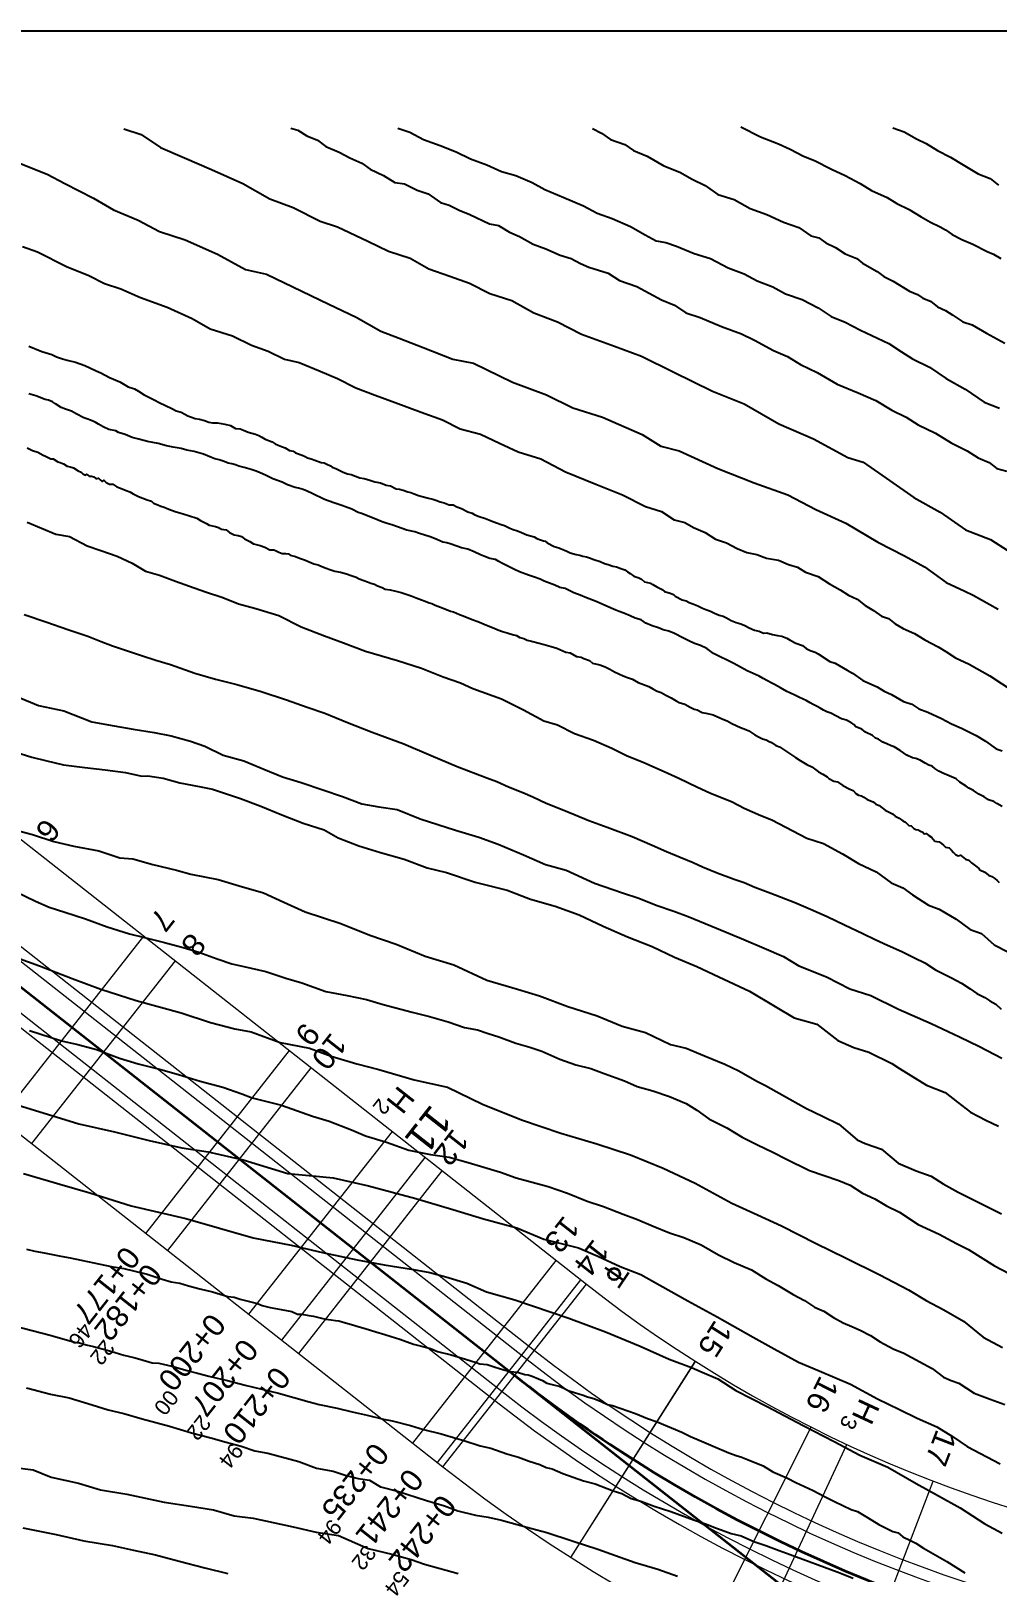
# Model space of a CAD drawing. Header units: millimetres. Extents: x 19067981 to 38137102, y 2652003 to 2652615.
# Drawn here: x 19068737.44 to 19068745.76, y 2652297.59 to 2652310.86 of the extents above; entities that cross this region are included whole.
import ezdxf

# ---------------------------------------------------------------- set-up
doc = ezdxf.new("R2010")
doc.units = ezdxf.units.MM
doc.layers.add('kurp', color=94, linetype='Continuous')
doc.styles.get("Standard").update_dxf_attribs({"font": 'arial.ttf'})

# ---------------------------------------------------------------- blocks, each defined once
blk = doc.blocks.new('tanjant orjin')
at = {"layer": 'kurp', "color": 0, "lineweight": 35, "ltscale": 0.2}
for p, q in [((19068229.977, 2652379.705), (19068230.137, 2652379.705)), ((19068230.057, 2652379.705), (19068230.057, 2652379.515))]:
    blk.add_line(p, q, dxfattribs=at)
blk.add_circle((19068230.057, 2652379.61), 0.05, dxfattribs=at)

msp = doc.modelspace()

# ---------------------------------------------------------------- linework, layer by layer
for points in [[(19068731.625, 2652310.862), (19068760.143, 2652310.862), (19068760.143, 2652290.649), (19068731.624, 2652290.649), (19068731.624, 2652310.862)], [(19068738.239, 2652310.018), (19068738.389, 2652309.969), (19068738.554, 2652309.859), (19068738.761, 2652309.769), (19068738.993, 2652309.668), (19068739.264, 2652309.549), (19068739.497, 2652309.417), (19068739.698, 2652309.341), (19068739.929, 2652309.224), (19068740.079, 2652309.174), (19068740.339, 2652309.051), (19068740.519, 2652308.965), (19068740.705, 2652308.904), (19068740.865, 2652308.814), (19068741.046, 2652308.75), (19068741.216, 2652308.69), (19068741.39, 2652308.6), (19068741.579, 2652308.542), (19068741.77, 2652308.434), (19068741.972, 2652308.358), (19068742.181, 2652308.251), (19068742.464, 2652308.147), (19068742.698, 2652308.061), (19068742.969, 2652307.928), (19068743.309, 2652307.761), (19068743.58, 2652307.652), (19068743.88, 2652307.48), (19068744.177, 2652307.349), (19068744.473, 2652307.188), (19068744.607, 2652307.148), (19068744.832, 2652306.992), (19068745.042, 2652306.846), (19068745.269, 2652306.72), (19068745.488, 2652306.568), (19068745.702, 2652306.483), (19068746.008, 2652306.287)], [(19068740.597, 2652310.024), (19068740.702, 2652309.989), (19068740.82, 2652309.928), (19068740.963, 2652309.874), (19068741.102, 2652309.821), (19068741.225, 2652309.761), (19068741.364, 2652309.71), (19068741.49, 2652309.651), (19068741.614, 2652309.617), (19068741.756, 2652309.556), (19068741.864, 2652309.495), (19068742.029, 2652309.427), (19068742.198, 2652309.357), (19068742.316, 2652309.292), (19068742.444, 2652309.247), (19068742.602, 2652309.178), (19068742.729, 2652309.106), (19068742.822, 2652309.053), (19068742.905, 2652309.04), (19068742.999, 2652309.009), (19068743.149, 2652308.946), (19068743.291, 2652308.902), (19068743.442, 2652308.823), (19068743.582, 2652308.77), (19068743.693, 2652308.711), (19068743.829, 2652308.657), (19068743.936, 2652308.599), (19068744.081, 2652308.548), (19068744.217, 2652308.477), (19068744.329, 2652308.403), (19068744.452, 2652308.355), (19068744.584, 2652308.285), (19068744.827, 2652308.172), (19068744.936, 2652308.1), (19068745.031, 2652308.038), (19068745.178, 2652307.968), (19068745.321, 2652307.869), (19068745.485, 2652307.777), (19068745.648, 2652307.667), (19068745.779, 2652307.615)], [(19068742.276, 2652310.021), (19068742.351, 2652309.982), (19068742.43, 2652309.926), (19068742.554, 2652309.885), (19068742.627, 2652309.831), (19068742.746, 2652309.783), (19068742.889, 2652309.7), (19068743.028, 2652309.646), (19068743.132, 2652309.585), (19068743.244, 2652309.532), (19068743.354, 2652309.453), (19068743.495, 2652309.411), (19068743.633, 2652309.332), (19068743.776, 2652309.28), (19068743.921, 2652309.215), (19068744.052, 2652309.168), (19068744.154, 2652309.098), (19068744.225, 2652309.079), (19068744.283, 2652309.036), (19068744.368, 2652308.997), (19068744.45, 2652308.943), (19068744.55, 2652308.902), (19068744.599, 2652308.861), (19068744.725, 2652308.79), (19068744.785, 2652308.746), (19068744.864, 2652308.707), (19068745.004, 2652308.62), (19068745.075, 2652308.593), (19068745.119, 2652308.562), (19068745.186, 2652308.534), (19068745.245, 2652308.487), (19068745.316, 2652308.454), (19068745.378, 2652308.414), (19068745.465, 2652308.358), (19068745.545, 2652308.331), (19068745.669, 2652308.261), (19068745.731, 2652308.226), (19068745.825, 2652308.173)], [(19068743.552, 2652310.035), (19068743.723, 2652309.949), (19068743.877, 2652309.889), (19068743.976, 2652309.844), (19068744.093, 2652309.783), (19068744.186, 2652309.747), (19068744.334, 2652309.671), (19068744.45, 2652309.617), (19068744.579, 2652309.549), (19068744.678, 2652309.487), (19068744.812, 2652309.427), (19068744.896, 2652309.377), (19068745.003, 2652309.323), (19068745.105, 2652309.262), (19068745.186, 2652309.214), (19068745.268, 2652309.174), (19068745.316, 2652309.148), (19068745.371, 2652309.108), (19068745.456, 2652309.065), (19068745.549, 2652309.027), (19068745.675, 2652308.962), (19068745.729, 2652308.941), (19068745.79, 2652308.902)], [(19068744.861, 2652310.027), (19068744.958, 2652309.992), (19068745.064, 2652309.931), (19068745.148, 2652309.893), (19068745.247, 2652309.831), (19068745.357, 2652309.775), (19068745.467, 2652309.708), (19068745.597, 2652309.63), (19068745.699, 2652309.591), (19068745.77, 2652309.534)], [(19068737.312, 2652309.735), (19068737.577, 2652309.627), (19068737.73, 2652309.549), (19068737.978, 2652309.422), (19068738.15, 2652309.32), (19068738.361, 2652309.233), (19068738.546, 2652309.135), (19068738.768, 2652309.063), (19068739.045, 2652308.941), (19068739.286, 2652308.808), (19068739.467, 2652308.768), (19068739.772, 2652308.622), (19068740.005, 2652308.509), (19068740.24, 2652308.397), (19068740.453, 2652308.278), (19068740.61, 2652308.217), (19068740.817, 2652308.136), (19068741.073, 2652308.036), (19068741.251, 2652308.001), (19068741.587, 2652307.838), (19068741.878, 2652307.73), (19068742.104, 2652307.617), (19068742.36, 2652307.536), (19068742.702, 2652307.388), (19068742.862, 2652307.288), (19068743.022, 2652307.247), (19068743.354, 2652307.094), (19068743.666, 2652306.971), (19068743.956, 2652306.867), (19068744.198, 2652306.742), (19068744.457, 2652306.625), (19068744.731, 2652306.461), (19068744.961, 2652306.342), (19068745.135, 2652306.248), (19068745.321, 2652306.114), (19068745.481, 2652306.038), (19068745.552, 2652306.004), (19068745.767, 2652305.883)], [(19068737.366, 2652309.007), (19068737.494, 2652308.959), (19068737.744, 2652308.833), (19068737.938, 2652308.756), (19068738.073, 2652308.686), (19068738.213, 2652308.64), (19068738.383, 2652308.567), (19068738.613, 2652308.484), (19068738.827, 2652308.387), (19068738.982, 2652308.298), (19068739.173, 2652308.236), (19068739.339, 2652308.156), (19068739.482, 2652308.105), (19068739.621, 2652308.035), (19068739.748, 2652308.008), (19068739.93, 2652307.932), (19068740.079, 2652307.87), (19068740.236, 2652307.789), (19068740.404, 2652307.727), (19068740.575, 2652307.664), (19068740.8, 2652307.581), (19068740.982, 2652307.515), (19068741.134, 2652307.436), (19068741.309, 2652307.389), (19068741.474, 2652307.313), (19068741.635, 2652307.239), (19068741.831, 2652307.178), (19068742.043, 2652307.065), (19068742.304, 2652306.959), (19068742.532, 2652306.867), (19068742.73, 2652306.768), (19068742.868, 2652306.724), (19068742.978, 2652306.653), (19068743.069, 2652306.629), (19068743.145, 2652306.588), (19068743.246, 2652306.545), (19068743.335, 2652306.485), (19068743.429, 2652306.454), (19068743.521, 2652306.405), (19068743.604, 2652306.373), (19068743.691, 2652306.353), (19068743.773, 2652306.324), (19068743.877, 2652306.307), (19068743.963, 2652306.268), (19068744.041, 2652306.244), (19068744.11, 2652306.203), (19068744.218, 2652306.166), (19068744.317, 2652306.101), (19068744.407, 2652306.051), (19068744.479, 2652306.004), (19068744.553, 2652305.971), (19068744.623, 2652305.916), (19068744.696, 2652305.873), (19068744.764, 2652305.823), (19068744.823, 2652305.803), (19068744.88, 2652305.758), (19068744.951, 2652305.718), (19068745.047, 2652305.675), (19068745.138, 2652305.619), (19068745.251, 2652305.559), (19068745.317, 2652305.52), (19068745.4, 2652305.464), (19068745.518, 2652305.411), (19068745.698, 2652305.31), (19068745.905, 2652305.173)], [(19068737.421, 2652308.148), (19068737.532, 2652308.101), (19068737.589, 2652308.084), (19068737.618, 2652308.076), (19068737.658, 2652308.057), (19068737.71, 2652308.04), (19068737.75, 2652308.027), (19068737.822, 2652308.011), (19068737.902, 2652307.98), (19068737.947, 2652307.962), (19068738, 2652307.934), (19068738.04, 2652307.918), (19068738.116, 2652307.877), (19068738.203, 2652307.841), (19068738.275, 2652307.799), (19068738.329, 2652307.781), (19068738.365, 2652307.759), (19068738.413, 2652307.729), (19068738.5, 2652307.686), (19068738.544, 2652307.664), (19068738.652, 2652307.61), (19068738.69, 2652307.592), (19068738.731, 2652307.579), (19068738.765, 2652307.562), (19068738.79, 2652307.549), (19068738.854, 2652307.526), (19068738.889, 2652307.518), (19068738.932, 2652307.508), (19068738.97, 2652307.494), (19068739.002, 2652307.489), (19068739.045, 2652307.487), (19068739.107, 2652307.475), (19068739.157, 2652307.465), (19068739.201, 2652307.44), (19068739.24, 2652307.436), (19068739.269, 2652307.426), (19068739.309, 2652307.407), (19068739.371, 2652307.389), (19068739.402, 2652307.378), (19068739.428, 2652307.363), (19068739.456, 2652307.346), (19068739.515, 2652307.324), (19068739.543, 2652307.308), (19068739.567, 2652307.295), (19068739.595, 2652307.283), (19068739.628, 2652307.272), (19068739.665, 2652307.25), (19068739.696, 2652307.243), (19068739.718, 2652307.23), (19068739.774, 2652307.208), (19068739.8, 2652307.198), (19068739.821, 2652307.187), (19068739.853, 2652307.178), (19068739.882, 2652307.167), (19068739.938, 2652307.145), (19068739.965, 2652307.143), (19068739.987, 2652307.132), (19068740.018, 2652307.117), (19068740.032, 2652307.106), (19068740.065, 2652307.095), (19068740.128, 2652307.062), (19068740.164, 2652307.049), (19068740.196, 2652307.042), (19068740.234, 2652307.028), (19068740.27, 2652307.015), (19068740.307, 2652307.01), (19068740.357, 2652306.993), (19068740.4, 2652306.979), (19068740.448, 2652306.971), (19068740.499, 2652306.951), (19068740.534, 2652306.945), (19068740.584, 2652306.921), (19068740.612, 2652306.916), (19068740.645, 2652306.908), (19068740.683, 2652306.893), (19068740.71, 2652306.889), (19068740.739, 2652306.877), (19068740.775, 2652306.863), (19068740.809, 2652306.855), (19068740.863, 2652306.84), (19068740.901, 2652306.831), (19068740.925, 2652306.822), (19068740.962, 2652306.807), (19068740.997, 2652306.799), (19068741.04, 2652306.783), (19068741.076, 2652306.783), (19068741.107, 2652306.766), (19068741.146, 2652306.749), (19068741.2, 2652306.721), (19068741.237, 2652306.71), (19068741.26, 2652306.696), (19068741.298, 2652306.682), (19068741.354, 2652306.663), (19068741.381, 2652306.652), (19068741.415, 2652306.639), (19068741.456, 2652306.625), (19068741.487, 2652306.612), (19068741.516, 2652306.603), (19068741.564, 2652306.582), (19068741.591, 2652306.57), (19068741.63, 2652306.557), (19068741.662, 2652306.543), (19068741.708, 2652306.523), (19068741.771, 2652306.506), (19068741.795, 2652306.492), (19068741.826, 2652306.48), (19068741.852, 2652306.473), (19068741.867, 2652306.469), (19068741.885, 2652306.455), (19068741.946, 2652306.424), (19068741.986, 2652306.413), (19068742.004, 2652306.402), (19068742.034, 2652306.391), (19068742.054, 2652306.383), (19068742.081, 2652306.37), (19068742.133, 2652306.354), (19068742.166, 2652306.348), (19068742.191, 2652306.339), (19068742.223, 2652306.334), (19068742.248, 2652306.326), (19068742.287, 2652306.311), (19068742.341, 2652306.294), (19068742.379, 2652306.278), (19068742.409, 2652306.268), (19068742.45, 2652306.255), (19068742.482, 2652306.248), (19068742.52, 2652306.235), (19068742.552, 2652306.221), (19068742.575, 2652306.205), (19068742.6, 2652306.191), (19068742.632, 2652306.168), (19068742.673, 2652306.154), (19068742.696, 2652306.141), (19068742.722, 2652306.12), (19068742.773, 2652306.109), (19068742.795, 2652306.097), (19068742.83, 2652306.075), (19068742.876, 2652306.054), (19068742.895, 2652306.035), (19068742.943, 2652306.022), (19068742.971, 2652306.01), (19068742.988, 2652305.996), (19068743.048, 2652305.965), (19068743.081, 2652305.955), (19068743.107, 2652305.942), (19068743.14, 2652305.93), (19068743.181, 2652305.912), (19068743.222, 2652305.893), (19068743.251, 2652305.88), (19068743.291, 2652305.866), (19068743.324, 2652305.85), (19068743.367, 2652305.833), (19068743.399, 2652305.823), (19068743.428, 2652305.809), (19068743.469, 2652305.787), (19068743.512, 2652305.77), (19068743.551, 2652305.757), (19068743.587, 2652305.744), (19068743.624, 2652305.722), (19068743.669, 2652305.703), (19068743.711, 2652305.694), (19068743.746, 2652305.677), (19068743.776, 2652305.679), (19068743.826, 2652305.665), (19068743.867, 2652305.658), (19068743.906, 2652305.65), (19068743.949, 2652305.633), (19068743.977, 2652305.618), (19068744.025, 2652305.591), (19068744.084, 2652305.571), (19068744.116, 2652305.545), (19068744.149, 2652305.529), (19068744.191, 2652305.513), (19068744.217, 2652305.498), (19068744.319, 2652305.432), (19068744.364, 2652305.42), (19068744.468, 2652305.359), (19068744.515, 2652305.334), (19068744.604, 2652305.271), (19068744.725, 2652305.214), (19068744.787, 2652305.178), (19068744.85, 2652305.15), (19068744.953, 2652305.089), (19068745.025, 2652305.067), (19068745.084, 2652305.025), (19068745.162, 2652304.997), (19068745.281, 2652304.943), (19068745.366, 2652304.898), (19068745.453, 2652304.86), (19068745.578, 2652304.797), (19068745.659, 2652304.747), (19068745.75, 2652304.681), (19068745.804, 2652304.664)], [(19068737.405, 2652307.273), (19068737.452, 2652307.249), (19068737.498, 2652307.234), (19068737.543, 2652307.21), (19068737.563, 2652307.202), (19068737.61, 2652307.179), (19068737.63, 2652307.178), (19068737.671, 2652307.153), (19068737.69, 2652307.145), (19068737.718, 2652307.135), (19068737.751, 2652307.116), (19068737.777, 2652307.109), (19068737.804, 2652307.099), (19068737.846, 2652307.076), (19068737.87, 2652307.062), (19068737.885, 2652307.05), (19068737.907, 2652307.036), (19068737.917, 2652307.045), (19068737.927, 2652307.04), (19068737.939, 2652307.029), (19068737.959, 2652307.029), (19068737.979, 2652307.022), (19068737.996, 2652307.009), (19068738.01, 2652307.009), (19068738.019, 2652307.012), (19068738.036, 2652306.998), (19068738.048, 2652306.987), (19068738.058, 2652306.987), (19068738.065, 2652306.995), (19068738.087, 2652306.974), (19068738.115, 2652306.959), (19068738.143, 2652306.96), (19068738.177, 2652306.936), (19068738.211, 2652306.926), (19068738.259, 2652306.904), (19068738.29, 2652306.895), (19068738.318, 2652306.878), (19068738.365, 2652306.855), (19068738.439, 2652306.826), (19068738.476, 2652306.813), (19068738.494, 2652306.795), (19068738.531, 2652306.783), (19068738.558, 2652306.77), (19068738.587, 2652306.762), (19068738.611, 2652306.751), (19068738.648, 2652306.736), (19068738.69, 2652306.723), (19068738.721, 2652306.713), (19068738.796, 2652306.689), (19068738.866, 2652306.666), (19068738.899, 2652306.646), (19068738.949, 2652306.62), (19068738.974, 2652306.608), (19068739.028, 2652306.596), (19068739.053, 2652306.586), (19068739.081, 2652306.572), (19068739.12, 2652306.566), (19068739.148, 2652306.543), (19068739.19, 2652306.525), (19068739.224, 2652306.517), (19068739.253, 2652306.508), (19068739.277, 2652306.49), (19068739.3, 2652306.479), (19068739.323, 2652306.467), (19068739.354, 2652306.447), (19068739.414, 2652306.431), (19068739.454, 2652306.417), (19068739.497, 2652306.395), (19068739.529, 2652306.394), (19068739.546, 2652306.389), (19068739.574, 2652306.374), (19068739.601, 2652306.364), (19068739.633, 2652306.362), (19068739.656, 2652306.359), (19068739.67, 2652306.349), (19068739.716, 2652306.336), (19068739.752, 2652306.324), (19068739.793, 2652306.308), (19068739.875, 2652306.274), (19068739.912, 2652306.266), (19068739.945, 2652306.251), (19068739.982, 2652306.236), (19068740.012, 2652306.226), (19068740.057, 2652306.212), (19068740.105, 2652306.203), (19068740.157, 2652306.187), (19068740.195, 2652306.175), (19068740.24, 2652306.159), (19068740.265, 2652306.145), (19068740.304, 2652306.13), (19068740.336, 2652306.119), (19068740.366, 2652306.109), (19068740.396, 2652306.098), (19068740.423, 2652306.086), (19068740.462, 2652306.07), (19068740.49, 2652306.056), (19068740.532, 2652306.049), (19068740.581, 2652306.039), (19068740.628, 2652306.027), (19068740.67, 2652306.014), (19068740.712, 2652306), (19068740.757, 2652305.981), (19068740.803, 2652305.965), (19068740.833, 2652305.953), (19068740.869, 2652305.937), (19068740.891, 2652305.932), (19068740.921, 2652305.918), (19068740.965, 2652305.902), (19068741.017, 2652305.88), (19068741.052, 2652305.866), (19068741.079, 2652305.861), (19068741.129, 2652305.838), (19068741.16, 2652305.826), (19068741.209, 2652305.806), (19068741.247, 2652305.791), (19068741.278, 2652305.78), (19068741.302, 2652305.772), (19068741.341, 2652305.755), (19068741.39, 2652305.736), (19068741.427, 2652305.72), (19068741.459, 2652305.707), (19068741.499, 2652305.692), (19068741.54, 2652305.68), (19068741.567, 2652305.671), (19068741.598, 2652305.663), (19068741.621, 2652305.657), (19068741.65, 2652305.64), (19068741.684, 2652305.631), (19068741.711, 2652305.618), (19068741.75, 2652305.609), (19068741.816, 2652305.59), (19068741.858, 2652305.579), (19068741.918, 2652305.563), (19068741.967, 2652305.547), (19068742.044, 2652305.515), (19068742.081, 2652305.507), (19068742.137, 2652305.477), (19068742.176, 2652305.472), (19068742.201, 2652305.459), (19068742.25, 2652305.441), (19068742.276, 2652305.42), (19068742.339, 2652305.405), (19068742.383, 2652305.388), (19068742.423, 2652305.366), (19068742.464, 2652305.343), (19068742.54, 2652305.31), (19068742.577, 2652305.296), (19068742.62, 2652305.28), (19068742.668, 2652305.254), (19068742.715, 2652305.235), (19068742.759, 2652305.217), (19068742.795, 2652305.198), (19068742.833, 2652305.179), (19068742.865, 2652305.166), (19068742.906, 2652305.144), (19068742.951, 2652305.122), (19068742.994, 2652305.096), (19068743.021, 2652305.079), (19068743.069, 2652305.066), (19068743.115, 2652305.04), (19068743.15, 2652305.023), (19068743.176, 2652305.018), (19068743.22, 2652304.994), (19068743.264, 2652304.985), (19068743.315, 2652304.973), (19068743.397, 2652304.938), (19068743.434, 2652304.923), (19068743.475, 2652304.899), (19068743.519, 2652304.88), (19068743.55, 2652304.864), (19068743.595, 2652304.847), (19068743.62, 2652304.837), (19068743.674, 2652304.803), (19068743.711, 2652304.781), (19068743.738, 2652304.768), (19068743.771, 2652304.758), (19068743.796, 2652304.744), (19068743.816, 2652304.736), (19068743.854, 2652304.711), (19068743.884, 2652304.699), (19068743.911, 2652304.681), (19068743.971, 2652304.64), (19068744.023, 2652304.608), (19068744.062, 2652304.582), (19068744.12, 2652304.546), (19068744.164, 2652304.528), (19068744.22, 2652304.485), (19068744.258, 2652304.464), (19068744.297, 2652304.44), (19068744.311, 2652304.426), (19068744.354, 2652304.402), (19068744.384, 2652304.397), (19068744.432, 2652304.366), (19068744.49, 2652304.335), (19068744.52, 2652304.324), (19068744.544, 2652304.297), (19068744.566, 2652304.284), (19068744.591, 2652304.278), (19068744.611, 2652304.265), (19068744.64, 2652304.246), (19068744.692, 2652304.226), (19068744.715, 2652304.206), (19068744.745, 2652304.193), (19068744.769, 2652304.173), (19068744.795, 2652304.155), (19068744.859, 2652304.121), (19068744.88, 2652304.102), (19068744.916, 2652304.084), (19068744.947, 2652304.063), (19068744.969, 2652304.05), (19068744.998, 2652304.022), (19068745.019, 2652304.02), (19068745.043, 2652303.997), (19068745.059, 2652303.987), (19068745.079, 2652303.983), (19068745.1, 2652303.974), (19068745.119, 2652303.963), (19068745.132, 2652303.95), (19068745.149, 2652303.954), (19068745.17, 2652303.935), (19068745.193, 2652303.92), (19068745.223, 2652303.888), (19068745.24, 2652303.885), (19068745.26, 2652303.882), (19068745.281, 2652303.867), (19068745.298, 2652303.852), (19068745.316, 2652303.834), (19068745.346, 2652303.83), (19068745.364, 2652303.811), (19068745.384, 2652303.79), (19068745.402, 2652303.772), (19068745.423, 2652303.762), (19068745.444, 2652303.767), (19068745.486, 2652303.733), (19068745.516, 2652303.722), (19068745.539, 2652303.699), (19068745.562, 2652303.683), (19068745.584, 2652303.667), (19068745.604, 2652303.65), (19068745.61, 2652303.639), (19068745.655, 2652303.62), (19068745.686, 2652303.595), (19068745.715, 2652303.584), (19068745.739, 2652303.566), (19068745.76, 2652303.549), (19068745.778, 2652303.532)], [(19068737.405, 2652306.632), (19068737.654, 2652306.529), (19068737.771, 2652306.508), (19068737.923, 2652306.43), (19068738.039, 2652306.39), (19068738.182, 2652306.34), (19068738.31, 2652306.281), (19068738.426, 2652306.212), (19068738.546, 2652306.176), (19068738.684, 2652306.124), (19068738.804, 2652306.081), (19068738.943, 2652306.034), (19068739.092, 2652305.983), (19068739.227, 2652305.931), (19068739.376, 2652305.889), (19068739.574, 2652305.829), (19068739.765, 2652305.732), (19068739.967, 2652305.654), (19068740.131, 2652305.593), (19068740.32, 2652305.521), (19068740.595, 2652305.442), (19068740.801, 2652305.376), (19068740.99, 2652305.3), (19068741.137, 2652305.249), (19068741.243, 2652305.201), (19068741.492, 2652305.111), (19068741.68, 2652305.016), (19068741.857, 2652304.922), (19068741.974, 2652304.887), (19068742.121, 2652304.814), (19068742.282, 2652304.756), (19068742.441, 2652304.686), (19068742.568, 2652304.624), (19068742.718, 2652304.563), (19068742.893, 2652304.487), (19068743.017, 2652304.43), (19068743.178, 2652304.353), (19068743.284, 2652304.303), (19068743.478, 2652304.225), (19068743.582, 2652304.17), (19068743.724, 2652304.107), (19068743.818, 2652304.071), (19068744.12, 2652303.913), (19068744.263, 2652303.867), (19068744.427, 2652303.777), (19068744.566, 2652303.695), (19068744.719, 2652303.622), (19068744.848, 2652303.528), (19068744.946, 2652303.486), (19068745.03, 2652303.426), (19068745.168, 2652303.335), (19068745.26, 2652303.302), (19068745.406, 2652303.215), (19068745.527, 2652303.127), (19068745.626, 2652303.092), (19068745.733, 2652302.995), (19068745.853, 2652302.933)], [(19068737.379, 2652305.839), (19068737.575, 2652305.772), (19068737.756, 2652305.709), (19068737.929, 2652305.651), (19068738.042, 2652305.605), (19068738.142, 2652305.567), (19068738.269, 2652305.526), (19068738.391, 2652305.484), (19068738.513, 2652305.446), (19068738.641, 2652305.408), (19068738.851, 2652305.334), (19068739.028, 2652305.281), (19068739.211, 2652305.234), (19068739.421, 2652305.176), (19068739.638, 2652305.103), (19068739.817, 2652305.04), (19068739.969, 2652304.988), (19068740.166, 2652304.908), (19068740.377, 2652304.825), (19068740.649, 2652304.725), (19068740.886, 2652304.623), (19068741.109, 2652304.529), (19068741.364, 2652304.432), (19068741.45, 2652304.399), (19068741.552, 2652304.354), (19068741.676, 2652304.305), (19068741.76, 2652304.267), (19068741.875, 2652304.213), (19068741.999, 2652304.164), (19068742.126, 2652304.114), (19068742.243, 2652304.066), (19068742.4, 2652304.007), (19068742.616, 2652303.927), (19068742.79, 2652303.853), (19068742.913, 2652303.798), (19068743.029, 2652303.748), (19068743.142, 2652303.703), (19068743.221, 2652303.665), (19068743.348, 2652303.614), (19068743.495, 2652303.56), (19068743.58, 2652303.531), (19068743.674, 2652303.492), (19068743.812, 2652303.438), (19068744.011, 2652303.361), (19068744.151, 2652303.302), (19068744.296, 2652303.237), (19068744.446, 2652303.166), (19068744.603, 2652303.092), (19068744.71, 2652303.04), (19068744.814, 2652302.991), (19068744.939, 2652302.936), (19068745.047, 2652302.884), (19068745.136, 2652302.839), (19068745.23, 2652302.78), (19068745.303, 2652302.741), (19068745.367, 2652302.711), (19068745.454, 2652302.665), (19068745.528, 2652302.617), (19068745.586, 2652302.576), (19068745.655, 2652302.54), (19068745.698, 2652302.511), (19068745.747, 2652302.483), (19068745.794, 2652302.441)], [(19068737.317, 2652305.133), (19068737.504, 2652305.055), (19068737.723, 2652305.01), (19068737.962, 2652304.915), (19068738.154, 2652304.881), (19068738.319, 2652304.851), (19068738.501, 2652304.822), (19068738.647, 2652304.793), (19068738.813, 2652304.748), (19068738.935, 2652304.705), (19068739.095, 2652304.627), (19068739.271, 2652304.578), (19068739.443, 2652304.507), (19068739.606, 2652304.44), (19068739.766, 2652304.393), (19068739.953, 2652304.328), (19068740.122, 2652304.271), (19068740.288, 2652304.208), (19068740.436, 2652304.182), (19068740.593, 2652304.159), (19068740.791, 2652304.079), (19068741.096, 2652303.981), (19068741.296, 2652303.922), (19068741.461, 2652303.86), (19068741.681, 2652303.769), (19068741.87, 2652303.687), (19068742.049, 2652303.636), (19068742.293, 2652303.525), (19068742.534, 2652303.443), (19068742.674, 2652303.395), (19068742.822, 2652303.335), (19068742.975, 2652303.283), (19068743.1, 2652303.238), (19068743.344, 2652303.138), (19068743.579, 2652303.039), (19068743.753, 2652302.965), (19068743.921, 2652302.895), (19068744.052, 2652302.815), (19068744.29, 2652302.718), (19068744.49, 2652302.617), (19068744.673, 2652302.558), (19068744.909, 2652302.441), (19068745.191, 2652302.318), (19068745.434, 2652302.202), (19068745.607, 2652302.119), (19068745.801, 2652302.02)], [(19068737.268, 2652303.994), (19068737.451, 2652303.944), (19068737.635, 2652303.883), (19068737.808, 2652303.843), (19068738.023, 2652303.803), (19068738.203, 2652303.744), (19068738.316, 2652303.736), (19068738.489, 2652303.686), (19068738.692, 2652303.636), (19068738.816, 2652303.602), (19068739.05, 2652303.557), (19068739.231, 2652303.503), (19068739.442, 2652303.441), (19068739.615, 2652303.363), (19068739.8, 2652303.278), (19068740.108, 2652303.177), (19068740.358, 2652303.079), (19068740.585, 2652303.001), (19068740.834, 2652302.898), (19068741.081, 2652302.822), (19068741.366, 2652302.689), (19068741.63, 2652302.612), (19068741.819, 2652302.556), (19068742.062, 2652302.464), (19068742.316, 2652302.382), (19068742.529, 2652302.293), (19068742.73, 2652302.239), (19068742.946, 2652302.136), (19068743.082, 2652302.106), (19068743.239, 2652302.038), (19068743.414, 2652301.967), (19068743.534, 2652301.909), (19068743.689, 2652301.821), (19068743.765, 2652301.785), (19068743.975, 2652301.667), (19068744.118, 2652301.587), (19068744.256, 2652301.521), (19068744.397, 2652301.451), (19068744.554, 2652301.316), (19068744.624, 2652301.284), (19068744.764, 2652301.235), (19068744.906, 2652301.116), (19068745.061, 2652301.05), (19068745.192, 2652301.002), (19068745.296, 2652300.938), (19068745.425, 2652300.865), (19068745.557, 2652300.799), (19068745.797, 2652300.678)], [(19068737.317, 2652303.447), (19068737.479, 2652303.37), (19068737.594, 2652303.319), (19068737.731, 2652303.276), (19068737.908, 2652303.217), (19068738.094, 2652303.149), (19068738.286, 2652303.09), (19068738.405, 2652303.061), (19068738.589, 2652303.014), (19068738.75, 2652302.972), (19068738.884, 2652302.932), (19068739.042, 2652302.875), (19068739.17, 2652302.832), (19068739.272, 2652302.807), (19068739.461, 2652302.765), (19068739.635, 2652302.708), (19068739.771, 2652302.666), (19068739.979, 2652302.593), (19068740.162, 2652302.559), (19068740.327, 2652302.524), (19068740.472, 2652302.481), (19068740.723, 2652302.416), (19068740.87, 2652302.379), (19068741.031, 2652302.332), (19068741.173, 2652302.283), (19068741.284, 2652302.263), (19068741.375, 2652302.231), (19068741.468, 2652302.202), (19068741.615, 2652302.148), (19068741.736, 2652302.115), (19068741.838, 2652302.079), (19068741.994, 2652302.009), (19068742.132, 2652301.962), (19068742.259, 2652301.93), (19068742.375, 2652301.887), (19068742.551, 2652301.823), (19068742.658, 2652301.774), (19068742.795, 2652301.738), (19068742.939, 2652301.689), (19068743.08, 2652301.628), (19068743.174, 2652301.57), (19068743.276, 2652301.498), (19068743.432, 2652301.419), (19068743.565, 2652301.339), (19068743.697, 2652301.273), (19068743.827, 2652301.209), (19068743.94, 2652301.151), (19068744.144, 2652301.053), (19068744.269, 2652301.008), (19068744.397, 2652300.966), (19068744.494, 2652300.925), (19068744.601, 2652300.858), (19068744.705, 2652300.808), (19068744.807, 2652300.749), (19068744.918, 2652300.692), (19068745.079, 2652300.587), (19068745.261, 2652300.504), (19068745.411, 2652300.425), (19068745.512, 2652300.371), (19068745.738, 2652300.231), (19068745.863, 2652300.164)], [(19068737.167, 2652302.937), (19068737.512, 2652302.815), (19068737.794, 2652302.704), (19068738.039, 2652302.613), (19068738.346, 2652302.516), (19068738.731, 2652302.41), (19068738.986, 2652302.326), (19068739.195, 2652302.27), (19068739.335, 2652302.246), (19068739.586, 2652302.155), (19068739.838, 2652302.106), (19068740.023, 2652302.036), (19068740.246, 2652301.97), (19068740.434, 2652301.921), (19068740.738, 2652301.831), (19068741.027, 2652301.768), (19068741.327, 2652301.622), (19068741.663, 2652301.487), (19068742.002, 2652301.372), (19068742.312, 2652301.282), (19068742.602, 2652301.188), (19068742.884, 2652301.073), (19068743.16, 2652300.944), (19068743.474, 2652300.77), (19068743.696, 2652300.67), (19068743.902, 2652300.576), (19068744.202, 2652300.423), (19068744.453, 2652300.301), (19068744.749, 2652300.155), (19068744.997, 2652300.026), (19068745.147, 2652299.932), (19068745.3, 2652299.852), (19068745.471, 2652299.754), (19068745.639, 2652299.618), (19068745.806, 2652299.529)], [(19068737.425, 2652302.258), (19068737.703, 2652302.167), (19068737.843, 2652302.137), (19068738.002, 2652302.093), (19068738.201, 2652302.019), (19068738.363, 2652301.97), (19068738.558, 2652301.922), (19068738.71, 2652301.878), (19068738.895, 2652301.822), (19068739.09, 2652301.769), (19068739.254, 2652301.712), (19068739.345, 2652301.678), (19068739.596, 2652301.615), (19068739.864, 2652301.52), (19068740.007, 2652301.476), (19068740.2, 2652301.401), (19068740.32, 2652301.349), (19068740.501, 2652301.297), (19068740.694, 2652301.226), (19068740.879, 2652301.19), (19068741.041, 2652301.168), (19068741.204, 2652301.121), (19068741.34, 2652301.081), (19068741.483, 2652301.039), (19068741.618, 2652300.988), (19068741.893, 2652300.915), (19068742.058, 2652300.858), (19068742.23, 2652300.787), (19068742.37, 2652300.741), (19068742.538, 2652300.677), (19068742.663, 2652300.629), (19068742.797, 2652300.573), (19068742.938, 2652300.515), (19068743.062, 2652300.475), (19068743.21, 2652300.412), (19068743.36, 2652300.325), (19068743.495, 2652300.261), (19068743.644, 2652300.197), (19068743.768, 2652300.12), (19068743.875, 2652300.061), (19068744.002, 2652299.986), (19068744.1, 2652299.933), (19068744.187, 2652299.875), (19068744.267, 2652299.841), (19068744.35, 2652299.788), (19068744.433, 2652299.742), (19068744.507, 2652299.708), (19068744.581, 2652299.679), (19068744.668, 2652299.632), (19068744.751, 2652299.578), (19068744.864, 2652299.518), (19068744.957, 2652299.479), (19068745.095, 2652299.405), (19068745.201, 2652299.347), (19068745.299, 2652299.272), (19068745.365, 2652299.245), (19068745.43, 2652299.22), (19068745.562, 2652299.136), (19068745.699, 2652299.083), (19068745.827, 2652299.038)], [(19068737.375, 2652301.026), (19068737.687, 2652300.935), (19068737.945, 2652300.86), (19068738.303, 2652300.749), (19068738.773, 2652300.64), (19068739.353, 2652300.473), (19068739.679, 2652300.41), (19068739.949, 2652300.347), (19068740.249, 2652300.284), (19068740.481, 2652300.241), (19068740.733, 2652300.199), (19068740.874, 2652300.173), (19068741.011, 2652300.136), (19068741.192, 2652300.081), (19068741.361, 2652300.007), (19068741.607, 2652299.938), (19068742.07, 2652299.78), (19068742.388, 2652299.662), (19068742.686, 2652299.539), (19068742.935, 2652299.428), (19068743.127, 2652299.357), (19068743.218, 2652299.316), (19068743.353, 2652299.259), (19068743.508, 2652299.159), (19068743.78, 2652299.02), (19068744.09, 2652298.857), (19068744.356, 2652298.72), (19068744.577, 2652298.602), (19068744.817, 2652298.499), (19068745.063, 2652298.359), (19068745.254, 2652298.252), (19068745.44, 2652298.149), (19068745.655, 2652298.011), (19068745.804, 2652297.931)], [(19068737.4, 2652300.374), (19068737.473, 2652300.358), (19068737.551, 2652300.343), (19068737.697, 2652300.314), (19068737.777, 2652300.299), (19068737.87, 2652300.28), (19068737.98, 2652300.256), (19068738.128, 2652300.226), (19068738.238, 2652300.208), (19068738.321, 2652300.187), (19068738.439, 2652300.159), (19068738.568, 2652300.118), (19068738.647, 2652300.094), (19068738.722, 2652300.081), (19068738.796, 2652300.059), (19068738.893, 2652300.032), (19068739.002, 2652300.007), (19068739.133, 2652299.968), (19068739.189, 2652299.961), (19068739.241, 2652299.945), (19068739.389, 2652299.907), (19068739.431, 2652299.89), (19068739.5, 2652299.874), (19068739.594, 2652299.856), (19068739.685, 2652299.838), (19068739.733, 2652299.816), (19068739.772, 2652299.814), (19068739.832, 2652299.803), (19068739.871, 2652299.797), (19068739.976, 2652299.772), (19068740.023, 2652299.767), (19068740.061, 2652299.761), (19068740.09, 2652299.757), (19068740.148, 2652299.741), (19068740.199, 2652299.727), (19068740.265, 2652299.707), (19068740.317, 2652299.691), (19068740.409, 2652299.664), (19068740.486, 2652299.641), (19068740.54, 2652299.624), (19068740.616, 2652299.599), (19068740.732, 2652299.557), (19068740.88, 2652299.52), (19068740.941, 2652299.494), (19068741.057, 2652299.466), (19068741.18, 2652299.427), (19068741.274, 2652299.4), (19068741.305, 2652299.389), (19068741.368, 2652299.383), (19068741.437, 2652299.358), (19068741.511, 2652299.336), (19068741.566, 2652299.322), (19068741.628, 2652299.315), (19068741.691, 2652299.295), (19068741.722, 2652299.292), (19068741.754, 2652299.283), (19068741.81, 2652299.26), (19068741.844, 2652299.243), (19068741.88, 2652299.221), (19068741.938, 2652299.208), (19068741.989, 2652299.195), (19068742.028, 2652299.177), (19068742.066, 2652299.157), (19068742.12, 2652299.142), (19068742.194, 2652299.118), (19068742.231, 2652299.104), (19068742.286, 2652299.089), (19068742.35, 2652299.065), (19068742.405, 2652299.039), (19068742.447, 2652299.03), (19068742.646, 2652298.96), (19068742.748, 2652298.918), (19068742.831, 2652298.889), (19068743.044, 2652298.799), (19068743.119, 2652298.763), (19068743.192, 2652298.73), (19068743.315, 2652298.68), (19068743.448, 2652298.621), (19068743.52, 2652298.595), (19068743.552, 2652298.586), (19068743.611, 2652298.563), (19068743.745, 2652298.509), (19068743.828, 2652298.459), (19068743.953, 2652298.403), (19068744.025, 2652298.365), (19068744.174, 2652298.297), (19068744.272, 2652298.247), (19068744.358, 2652298.204), (19068744.501, 2652298.135), (19068744.558, 2652298.116), (19068744.642, 2652298.064), (19068744.74, 2652298.006), (19068744.861, 2652297.945), (19068744.907, 2652297.934), (19068744.947, 2652297.899), (19068745.014, 2652297.866), (19068745.058, 2652297.843), (19068745.126, 2652297.8), (19068745.325, 2652297.685), (19068745.482, 2652297.59)], [(19068737.293, 2652299.716), (19068737.604, 2652299.634), (19068737.815, 2652299.574), (19068737.858, 2652299.568), (19068737.914, 2652299.55), (19068737.977, 2652299.537), (19068738.095, 2652299.506), (19068738.165, 2652299.484), (19068738.238, 2652299.463), (19068738.325, 2652299.441), (19068738.377, 2652299.428), (19068738.482, 2652299.397), (19068738.541, 2652299.393), (19068738.651, 2652299.368), (19068738.783, 2652299.331), (19068738.873, 2652299.307), (19068738.97, 2652299.281), (19068739.041, 2652299.264), (19068739.119, 2652299.247), (19068739.282, 2652299.203), (19068739.571, 2652299.134), (19068739.835, 2652299.062), (19068739.92, 2652299.039), (19068740.075, 2652299.007), (19068740.204, 2652298.975), (19068740.333, 2652298.946), (19068740.476, 2652298.912), (19068740.55, 2652298.898), (19068740.707, 2652298.856), (19068740.819, 2652298.823), (19068740.97, 2652298.786), (19068741.105, 2652298.744), (19068741.166, 2652298.729), (19068741.307, 2652298.681), (19068741.399, 2652298.663), (19068741.537, 2652298.614), (19068741.638, 2652298.583), (19068741.728, 2652298.551), (19068741.822, 2652298.522), (19068741.876, 2652298.495), (19068741.927, 2652298.483), (19068742.019, 2652298.444), (19068742.198, 2652298.38), (19068742.297, 2652298.354), (19068742.453, 2652298.296), (19068742.528, 2652298.271), (19068742.608, 2652298.229), (19068742.692, 2652298.205), (19068742.807, 2652298.164), (19068742.95, 2652298.117), (19068743.144, 2652298.045), (19068743.256, 2652298.007), (19068743.32, 2652297.982), (19068743.468, 2652297.927), (19068743.554, 2652297.908), (19068743.664, 2652297.859), (19068743.767, 2652297.824), (19068743.883, 2652297.781), (19068743.977, 2652297.746), (19068744.382, 2652297.598), (19068744.521, 2652297.543)], [(19068737.399, 2652299.181), (19068737.608, 2652299.126), (19068737.767, 2652299.095), (19068737.965, 2652299.035), (19068738.104, 2652298.991), (19068738.239, 2652298.96), (19068738.395, 2652298.915), (19068738.632, 2652298.851), (19068738.821, 2652298.794), (19068738.989, 2652298.752), (19068739.121, 2652298.714), (19068739.248, 2652298.678), (19068739.366, 2652298.639), (19068739.478, 2652298.618), (19068739.745, 2652298.546), (19068739.899, 2652298.491), (19068740.04, 2652298.463), (19068740.153, 2652298.427), (19068740.256, 2652298.4), (19068740.353, 2652298.385), (19068740.449, 2652298.33), (19068740.596, 2652298.291), (19068740.846, 2652298.211), (19068741.001, 2652298.165), (19068741.114, 2652298.123), (19068741.268, 2652298.084), (19068741.376, 2652298.069), (19068741.491, 2652298.043), (19068741.71, 2652297.982), (19068741.882, 2652297.936), (19068742.101, 2652297.864), (19068742.322, 2652297.792), (19068742.472, 2652297.739), (19068742.643, 2652297.679), (19068742.837, 2652297.619), (19068743.007, 2652297.559)], [(19068737.37, 2652297.976), (19068737.656, 2652297.919), (19068737.895, 2652297.865), (19068738.141, 2652297.825), (19068738.322, 2652297.785), (19068738.512, 2652297.745), (19068738.715, 2652297.689), (19068738.936, 2652297.633), (19068739.134, 2652297.584)]]:
    msp.add_lwpolyline(points)
at = {"color": 61}
for points in [[(19068739.677, 2652310.025), (19068739.737, 2652310.006), (19068739.815, 2652309.958), (19068739.905, 2652309.92), (19068739.978, 2652309.866), (19068740.092, 2652309.819), (19068740.184, 2652309.769), (19068740.288, 2652309.724), (19068740.36, 2652309.671), (19068740.474, 2652309.617), (19068740.571, 2652309.557), (19068740.656, 2652309.546), (19068740.765, 2652309.49), (19068740.859, 2652309.459), (19068740.967, 2652309.385), (19068741.041, 2652309.362), (19068741.126, 2652309.319), (19068741.219, 2652309.282), (19068741.388, 2652309.2), (19068741.466, 2652309.187), (19068741.559, 2652309.13), (19068741.645, 2652309.093), (19068741.764, 2652309.025), (19068741.874, 2652308.985), (19068741.996, 2652308.93), (19068742.092, 2652308.902), (19068742.171, 2652308.858), (19068742.243, 2652308.828), (19068742.41, 2652308.775), (19068742.506, 2652308.714), (19068742.656, 2652308.66), (19068742.87, 2652308.546), (19068742.981, 2652308.501), (19068743.079, 2652308.436), (19068743.202, 2652308.395), (19068743.387, 2652308.316), (19068743.558, 2652308.254), (19068743.671, 2652308.2), (19068743.834, 2652308.11), (19068743.954, 2652308.058), (19068744.065, 2652307.991), (19068744.211, 2652307.92), (19068744.383, 2652307.822), (19068744.562, 2652307.745), (19068744.716, 2652307.68), (19068744.852, 2652307.598), (19068744.976, 2652307.536), (19068745.079, 2652307.47), (19068745.23, 2652307.398), (19068745.363, 2652307.315), (19068745.502, 2652307.247), (19068745.596, 2652307.186), (19068745.691, 2652307.146), (19068745.758, 2652307.095), (19068745.842, 2652307.071)], [(19068745.802, 2652304.184), (19068745.756, 2652304.211), (19068745.732, 2652304.227), (19068745.685, 2652304.244), (19068745.649, 2652304.269), (19068745.602, 2652304.292), (19068745.556, 2652304.323), (19068745.517, 2652304.343), (19068745.493, 2652304.359), (19068745.438, 2652304.395), (19068745.407, 2652304.424), (19068745.345, 2652304.449), (19068745.291, 2652304.472), (19068745.256, 2652304.489), (19068745.223, 2652304.512), (19068745.2, 2652304.533), (19068745.171, 2652304.542), (19068745.14, 2652304.558), (19068745.097, 2652304.584), (19068745.06, 2652304.599), (19068745.03, 2652304.605), (19068744.981, 2652304.627), (19068744.924, 2652304.667), (19068744.873, 2652304.699), (19068744.846, 2652304.707), (19068744.809, 2652304.725), (19068744.774, 2652304.738), (19068744.737, 2652304.765), (19068744.711, 2652304.774), (19068744.685, 2652304.797), (19068744.627, 2652304.824), (19068744.593, 2652304.85), (19068744.543, 2652304.871), (19068744.525, 2652304.89), (19068744.508, 2652304.902), (19068744.461, 2652304.927), (19068744.419, 2652304.939), (19068744.37, 2652304.967), (19068744.327, 2652304.988), (19068744.292, 2652305.001), (19068744.263, 2652305.014), (19068744.236, 2652305.033), (19068744.209, 2652305.047), (19068744.174, 2652305.064), (19068744.148, 2652305.077), (19068744.115, 2652305.097), (19068744.089, 2652305.108), (19068744.052, 2652305.125), (19068744.024, 2652305.142), (19068743.975, 2652305.164), (19068743.948, 2652305.176), (19068743.894, 2652305.206), (19068743.842, 2652305.235), (19068743.813, 2652305.251), (19068743.781, 2652305.267), (19068743.745, 2652305.288), (19068743.711, 2652305.307), (19068743.685, 2652305.32), (19068743.606, 2652305.353), (19068743.492, 2652305.417), (19068743.318, 2652305.503), (19068743.258, 2652305.545), (19068743.204, 2652305.572), (19068743.152, 2652305.589), (19068743.11, 2652305.609), (19068743.053, 2652305.637), (19068742.981, 2652305.673), (19068742.932, 2652305.694), (19068742.884, 2652305.706), (19068742.843, 2652305.722), (19068742.788, 2652305.74), (19068742.733, 2652305.764), (19068742.694, 2652305.791), (19068742.641, 2652305.807), (19068742.6, 2652305.826), (19068742.544, 2652305.848), (19068742.504, 2652305.865), (19068742.475, 2652305.874), (19068742.389, 2652305.912), (19068742.307, 2652305.95), (19068742.224, 2652305.981), (19068742.169, 2652306.004), (19068742.113, 2652306.025), (19068742.038, 2652306.062), (19068741.992, 2652306.07), (19068741.951, 2652306.09), (19068741.905, 2652306.108), (19068741.859, 2652306.126), (19068741.823, 2652306.141), (19068741.774, 2652306.159), (19068741.723, 2652306.176), (19068741.647, 2652306.205), (19068741.603, 2652306.225), (19068741.501, 2652306.277), (19068741.467, 2652306.294), (19068741.439, 2652306.31), (19068741.39, 2652306.321), (19068741.338, 2652306.341), (19068741.311, 2652306.351), (19068741.255, 2652306.377), (19068741.202, 2652306.4), (19068741.147, 2652306.413), (19068741.057, 2652306.442), (19068741.019, 2652306.456), (19068740.986, 2652306.46), (19068740.934, 2652306.483), (19068740.885, 2652306.503), (19068740.822, 2652306.525), (19068740.785, 2652306.536), (19068740.744, 2652306.549), (19068740.675, 2652306.563), (19068740.594, 2652306.593), (19068740.547, 2652306.611), (19068740.505, 2652306.622), (19068740.463, 2652306.637), (19068740.43, 2652306.649), (19068740.293, 2652306.705), (19068740.257, 2652306.717), (19068740.203, 2652306.745), (19068740.148, 2652306.766), (19068740.116, 2652306.776), (19068740.046, 2652306.799), (19068739.968, 2652306.828), (19068739.859, 2652306.88), (19068739.818, 2652306.899), (19068739.783, 2652306.913), (19068739.743, 2652306.925), (19068739.713, 2652306.931), (19068739.649, 2652306.955), (19068739.601, 2652306.977), (19068739.562, 2652306.992), (19068739.523, 2652307.005), (19068739.459, 2652307.038), (19068739.412, 2652307.056), (19068739.377, 2652307.071), (19068739.335, 2652307.085), (19068739.275, 2652307.103), (19068739.229, 2652307.115), (19068739.199, 2652307.127), (19068739.169, 2652307.135), (19068739.138, 2652307.141), (19068739.102, 2652307.154), (19068739.059, 2652307.169), (19068739.021, 2652307.179), (19068738.993, 2652307.188), (19068738.925, 2652307.218), (19068738.844, 2652307.24), (19068738.78, 2652307.253), (19068738.733, 2652307.267), (19068738.664, 2652307.278), (19068738.605, 2652307.291), (19068738.534, 2652307.31), (19068738.442, 2652307.327), (19068738.367, 2652307.348), (19068738.31, 2652307.361), (19068738.249, 2652307.386), (19068738.193, 2652307.404), (19068738.17, 2652307.419), (19068738.108, 2652307.43), (19068738.06, 2652307.452), (19068738.02, 2652307.476), (19068737.991, 2652307.494), (19068737.951, 2652307.51), (19068737.919, 2652307.523), (19068737.893, 2652307.531), (19068737.828, 2652307.564), (19068737.788, 2652307.589), (19068737.737, 2652307.605), (19068737.698, 2652307.62), (19068737.65, 2652307.65), (19068737.623, 2652307.669), (19068737.59, 2652307.684), (19068737.56, 2652307.688), (19068737.481, 2652307.72), (19068737.421, 2652307.737)], [(19068737.299, 2652304.656), (19068737.445, 2652304.611), (19068737.565, 2652304.582), (19068737.719, 2652304.545), (19068737.904, 2652304.52), (19068738.077, 2652304.502), (19068738.252, 2652304.477), (19068738.393, 2652304.446), (19068738.444, 2652304.449), (19068738.576, 2652304.428), (19068738.722, 2652304.389), (19068738.886, 2652304.358), (19068739.001, 2652304.335), (19068739.244, 2652304.253), (19068739.417, 2652304.189), (19068739.6, 2652304.113), (19068739.783, 2652304.042), (19068739.964, 2652303.984), (19068740.084, 2652303.916), (19068740.261, 2652303.848), (19068740.45, 2652303.788), (19068740.653, 2652303.731), (19068740.851, 2652303.657), (19068741.017, 2652303.618), (19068741.264, 2652303.534), (19068741.541, 2652303.466), (19068741.741, 2652303.388), (19068741.953, 2652303.328), (19068742.159, 2652303.253), (19068742.367, 2652303.156), (19068742.577, 2652303.063), (19068742.788, 2652302.98), (19068742.981, 2652302.887), (19068743.172, 2652302.809), (19068743.362, 2652302.72), (19068743.627, 2652302.596), (19068743.849, 2652302.463), (19068744.011, 2652302.367), (19068744.206, 2652302.311), (19068744.389, 2652302.171), (19068744.525, 2652302.11), (19068744.654, 2652302.072), (19068744.854, 2652301.974), (19068744.92, 2652301.93), (19068745.151, 2652301.787), (19068745.312, 2652301.724), (19068745.418, 2652301.639), (19068745.529, 2652301.553), (19068745.661, 2652301.485), (19068745.77, 2652301.433)], [(19068737.148, 2652301.67), (19068737.506, 2652301.559), (19068737.852, 2652301.454), (19068738.157, 2652301.385), (19068738.456, 2652301.31), (19068738.739, 2652301.247), (19068738.966, 2652301.212), (19068739.267, 2652301.143), (19068739.65, 2652301.025), (19068739.835, 2652301.01), (19068740.041, 2652300.988), (19068740.347, 2652300.921), (19068740.754, 2652300.81), (19068741.071, 2652300.717), (19068741.335, 2652300.637), (19068741.623, 2652300.558), (19068741.857, 2652300.462), (19068742.155, 2652300.387), (19068742.32, 2652300.316), (19068742.513, 2652300.226), (19068742.69, 2652300.156), (19068742.854, 2652300.066), (19068743.097, 2652299.93), (19068743.347, 2652299.793), (19068743.658, 2652299.618), (19068743.838, 2652299.517), (19068744.049, 2652299.402), (19068744.226, 2652299.328), (19068744.496, 2652299.214), (19068744.73, 2652299.086), (19068744.92, 2652298.994), (19068745.072, 2652298.921), (19068745.239, 2652298.845), (19068745.376, 2652298.763), (19068745.501, 2652298.677), (19068745.787, 2652298.527)], [(19068737.278, 2652298.498), (19068737.458, 2652298.474), (19068737.612, 2652298.413), (19068737.848, 2652298.36), (19068738.037, 2652298.302), (19068738.264, 2652298.265), (19068738.585, 2652298.197), (19068738.813, 2652298.162), (19068739.01, 2652298.13), (19068739.189, 2652298.079), (19068739.353, 2652298.058), (19068739.698, 2652297.984), (19068739.895, 2652297.938), (19068740.086, 2652297.91), (19068740.344, 2652297.799), (19068740.546, 2652297.749), (19068740.714, 2652297.703), (19068740.828, 2652297.663), (19068741.117, 2652297.584)]]:
    msp.add_lwpolyline(points, dxfattribs=at)
at = {"color": 2, "lineweight": 35}
for points in [[(19068732.071, 2652306.78), (19068741.605, 2652299.287)], [(19068741.605, 2652299.287), (19068747.517, 2652294.641)]]:
    msp.add_lwpolyline(points, dxfattribs=at)
at = {"color": 0, "lineweight": 25}
msp.add_point((19068742.004, 2652298.986), dxfattribs=at)
at = {"layer": 'kurp', "color": 4, "lineweight": 5}
for p, q in [((19068737.176, 2652301.496), (19068738.411, 2652303.069)), ((19068737.446, 2652301.284), (19068738.682, 2652302.856)), ((19068738.429, 2652300.511), (19068739.665, 2652302.084)), ((19068738.616, 2652300.364), (19068739.851, 2652301.937)), ((19068739.315, 2652299.815), (19068740.551, 2652301.387)), ((19068739.598, 2652299.592), (19068740.834, 2652301.165)), ((19068739.745, 2652299.477), (19068740.98, 2652301.05)), ((19068740.727, 2652298.705), (19068741.963, 2652300.277)), ((19068740.986, 2652298.501), (19068742.223, 2652300.073)), ((19068740.986, 2652298.501), (19068742.223, 2652300.073)), ((19068742.088, 2652297.721), (19068743.16, 2652299.409)), ((19068742.088, 2652297.721), (19068743.161, 2652299.409)), ((19068743.26, 2652297.056), (19068744.159, 2652298.842)), ((19068743.62, 2652296.881), (19068744.466, 2652298.694)), ((19068744.493, 2652296.511), (19068745.21, 2652298.378))]:
    msp.add_line(p, q, dxfattribs=at)
at = {"layer": 'kurp', "color": 5, "lineweight": 0}
for points in [[(19068732.689, 2652307.566), (19068742.223, 2652300.073, 0.269039), (19068753.65, 2652298.457), (19068756.509, 2652299.617)], [(19068731.453, 2652305.994), (19068740.987, 2652298.501, 0.269039), (19068754.401, 2652296.604), (19068757.26, 2652297.763)]]:
    msp.add_lwpolyline(points, format="xyb", dxfattribs=at)
at = {"layer": 'kurp', "lineweight": 0}
for points in [[(19068732.241, 2652306.996), (19068741.775, 2652299.503, 0.269039), (19068753.922, 2652297.785), (19068756.781, 2652298.945)], [(19068732.179, 2652306.918), (19068741.713, 2652299.424, 0.269039), (19068753.96, 2652297.693), (19068756.819, 2652298.852)], [(19068731.901, 2652306.564), (19068741.435, 2652299.071, 0.269039), (19068754.129, 2652297.276), (19068756.988, 2652298.435)], [(19068731.963, 2652306.642), (19068741.497, 2652299.149, 0.269039), (19068754.091, 2652297.368), (19068756.95, 2652298.528)]]:
    msp.add_lwpolyline(points, format="xyb", dxfattribs=at)
at = {"layer": 'kurp', "color": 4, "lineweight": 5}
msp.add_lwpolyline([(19068740.939, 2652298.538), (19068742.175, 2652300.111)], dxfattribs=at)
at = {"layer": 'kurp', "lineweight": 35}
for centre, radius, start, end in [((19068749.329, 2652309.115), 12.5, 231.8345, 237.562), ((19068749.33, 2652309.117), 12.502, 231.8367, 292.0628)]:
    msp.add_arc(centre, radius, start, end, dxfattribs=at)

# ---------------------------------------------------------------- block references
at = {"layer": 'kurp', "color": 0, "lineweight": 35, "ltscale": 0.2, "rotation": 235.6316815085428}
msp.add_blockref('tanjant orjin', (27643619.372, 19889005.213), dxfattribs=at)
msp.add_blockref('tanjant orjin', (27643619.372, 19889005.213), dxfattribs=at)

# ---------------------------------------------------------------- texts
at = {"layer": 'kurp', "color": 0, "lineweight": 0, "ltscale": 0.2, "attachment_point": 5}
for s, insert, char_height, rotation in [('\\A1;6', (19068737.585, 2652303.98), 0.19, 231.836), ('\\A1;7', (19068738.568, 2652303.208), 0.19, 231.836), ('\\A1;8', (19068738.838, 2652302.995), 0.19, 231.836), ('\\A1;9', (19068739.821, 2652302.223), 0.19, 231.836), ('\\A1;10', (19068740.008, 2652302.076), 0.19, 231.836), ('\\A1;H{\\H0.7x;\\S^ 2;}', (19068740.565, 2652301.638), 0.19, 231.836), ('\\A1;11', (19068740.865, 2652301.402), 0.25, 231.836), ('\\A1;12', (19068741.061, 2652301.248), 0.19, 231.836), ('\\A1;13', (19068742.013, 2652300.5), 0.19, 231.836), ('\\A1;14', (19068742.27, 2652300.298), 0.19, 231.836), ('\\A1;0+177{\\H0.7x;\\S46^ ;}', (19068738.05, 2652299.963), 0.19, 231.836), ('\\A1;0+182{\\H0.7x;\\S22^ ;}', (19068738.237, 2652299.816), 0.19, 231.836), ('\\A1;0+200{\\H0.7x;\\S00^ ;}', (19068738.786, 2652299.385), 0.19, 231.836), ('\\A1;15', (19068743.331, 2652299.601), 0.19, 237.5595), ('\\A1;15', (19068743.331, 2652299.601), 0.19, 237.5595), ('\\A1;0+207{\\H0.7x;\\S22^ ;}', (19068739.066, 2652299.168), 0.19, 231.836), ('\\A1;0+210{\\H0.7x;\\S94^ ;}', (19068739.344, 2652298.928), 0.19, 231.836), ('\\A1;16', (19068744.254, 2652299.122), 0.19, 243.2845), ('\\A1;16', (19068744.254, 2652299.122), 0.19, 243.2845), ('\\A1;H{\\H0.7x;\\S^ 3;}', (19068744.577, 2652298.943), 0.19, 245.0644), ('\\A1;H{\\H0.7x;\\S^ 3;}', (19068744.577, 2652298.943), 0.19, 245.0644), ('\\A1;0+235{\\H0.7x;\\S94^ ;}', (19068740.192, 2652298.272), 0.19, 231.836), ('\\A1;0+241{\\H0.7x;\\S32^ ;}', (19068740.489, 2652298.05), 0.19, 231.836), ('\\A1;0+242{\\H0.7x;\\S54^ ;}', (19068740.772, 2652297.826), 0.19, 231.836)]:
    msp.add_mtext(s, dxfattribs=dict(at, insert=insert, char_height=char_height, rotation=rotation))
at = {"layer": 'kurp', "color": 4, "lineweight": 0, "ltscale": 0.2, "insert": (19068745.275, 2652298.661), "char_height": 0.19, "attachment_point": 5, "rotation": 249.0095}
msp.add_mtext('\\A1;{\\C0;17}', dxfattribs=at)
msp.add_mtext('\\A1;{\\C0;17}', dxfattribs=at)

doc.saveas('drawing.dxf')
